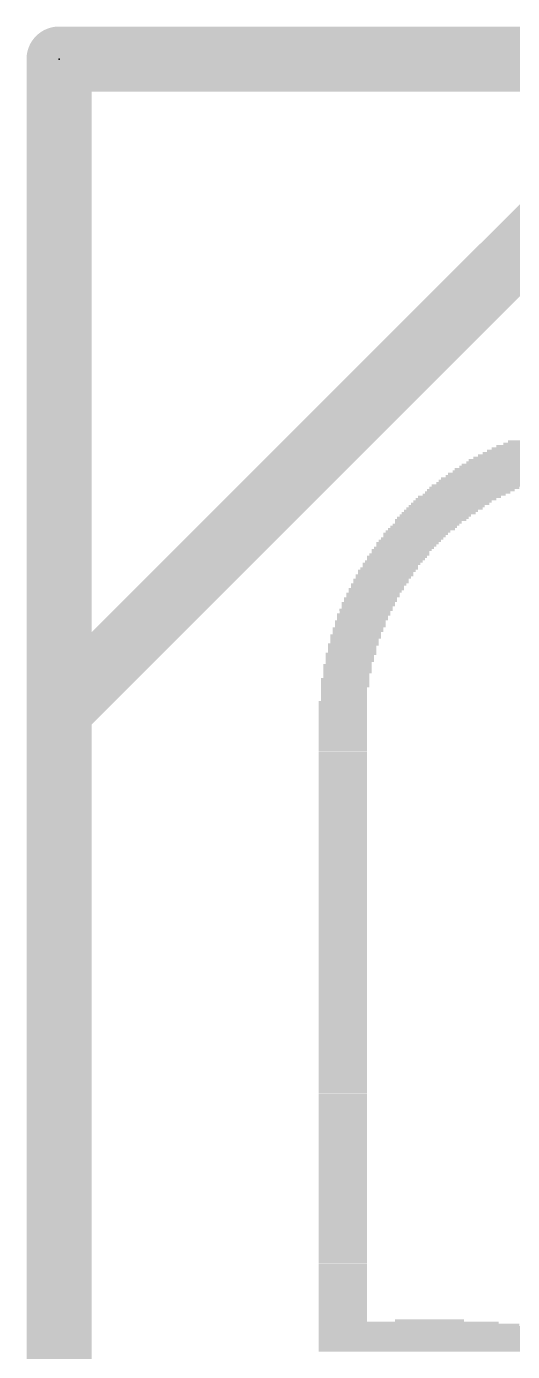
# Model space of a CAD drawing. Extents: x -16 to 95, y -11 to 53.
# Drawn here: x -0.13 to 1.77, y 48.3 to 53.47 of the extents above; entities that cross this region are included whole.
import ezdxf

# ---------------------------------------------------------------- set-up
doc = ezdxf.new("R2010")
doc.units = 0
for name, color, linetype in [('1', 12, 'CONTINUOUS'), ('16', 132, 'CONTINUOUS'), ('20', 53, 'CONTINUOUS'), ('21', 41, 'CONTINUOUS'), ('23', 53, 'CONTINUOUS'), ('51', 53, 'CONTINUOUS')]:
    doc.layers.add(name, color=color, linetype=linetype)

# ---------------------------------------------------------------- blocks, each defined once
blk = doc.blocks.new('RECT')
blk.add_solid([(-0.5, -0.5), (0.5, -0.5), (-0.5, 0.5), (0.5, 0.5)])

msp = doc.modelspace()

# ---------------------------------------------------------------- linework, layer by layer
at = {"layer": '1', "const_width": 0.254}
for points in [[(0, 53.34), (0, 0)], [(59.69, 53.34), (0, 53.34)]]:
    msp.add_lwpolyline(points, dxfattribs=at)
at = {"layer": '1', "const_width": 0.127}
for points in [[(0.0635, 53.34, 1), (-0.0635, 53.34)], [(0, 53.4035, 1), (0, 53.2765)]]:
    msp.add_lwpolyline(points, format="xyb", dxfattribs=at)
at = {"layer": '16', "const_width": 0.254}
for points in [[(0, 53.34), (0, 0)], [(59.69, 53.34), (0, 53.34)]]:
    msp.add_lwpolyline(points, dxfattribs=at)
at = {"layer": '16', "const_width": 0.127}
for points in [[(0.0635, 53.34, 1), (-0.0635, 53.34)], [(0, 53.4035, 1), (0, 53.2765)]]:
    msp.add_lwpolyline(points, format="xyb", dxfattribs=at)
at = {"layer": '20', "const_width": 0.2032}
for points in [[(0, 50.8), (2.54, 53.34)], [(0, 2.54), (0, 50.8)]]:
    msp.add_lwpolyline(points, dxfattribs=at)
at = {"layer": '20', "const_width": 0.1016}
for points in [[(0.0508, 50.8, 1), (-0.0508, 50.8)], [(-0.0359, 50.8359, 1), (0.0359, 50.7641)]]:
    msp.add_lwpolyline(points, format="xyb", dxfattribs=at)
at = {"layer": '23'}
msp.add_point((0, 53.34), dxfattribs=at)
at = {"layer": '51', "const_width": 0.254}
for points in [[(2.54, 53.34), (0, 50.8)], [(0, 50.8), (0, 43.84)]]:
    msp.add_lwpolyline(points, dxfattribs=at)
at = {"layer": '51', "const_width": 0.127}
for points in [[(0.0635, 50.8, 1), (-0.0635, 50.8)], [(-0.0449, 50.8449, 1), (0.0449, 50.7551)]]:
    msp.add_lwpolyline(points, format="xyb", dxfattribs=at)

# ---------------------------------------------------------------- block references
at = {"layer": '21'}
for p, xscale, yscale in [((4.8224, 51.8405), 6.1839, 0.0089), ((4.8224, 51.8494), 6.1478, 0.0089), ((4.8224, 51.7865), 6.4176, 0.0091), ((4.8224, 51.7956), 6.3815, 0.0089), ((4.8224, 51.8044), 6.3454, 0.0089), ((4.8223, 51.8135), 6.3096, 0.0091), ((4.8223, 51.8225), 6.2735, 0.0089), ((4.8224, 51.8315), 6.2377, 0.0091), ((1.7666, 51.7326), 0.4674, 0.0089), ((1.7979, 51.7416), 0.5123, 0.0091), ((4.8224, 51.7506), 6.5253, 0.0089), ((4.8223, 51.7595), 6.5072, 0.0089), ((4.8224, 51.7685), 6.4714, 0.0091), ((4.8223, 51.7775), 6.4534, 0.0089), ((1.6542, 51.6876), 0.3686, 0.0089), ((1.6721, 51.6966), 0.3866, 0.0091), ((1.6901, 51.7056), 0.4044, 0.0089), ((1.7172, 51.7147), 0.4224, 0.0091), ((1.7395, 51.7237), 0.4493, 0.0089), ((1.5598, 51.6338), 0.3236, 0.0089), ((1.5778, 51.6426), 0.3236, 0.0089), ((1.5912, 51.6517), 0.3325, 0.0091), ((1.6046, 51.6607), 0.3416, 0.0089), ((1.6182, 51.6697), 0.3505, 0.0091), ((1.6361, 51.6787), 0.3686, 0.0089), ((1.4879, 51.5798), 0.2875, 0.0091), ((1.5014, 51.5888), 0.2967, 0.0089), ((1.5103, 51.5978), 0.2967, 0.0091), ((1.5239, 51.6068), 0.3056, 0.0089), ((1.5328, 51.6157), 0.3056, 0.0089), ((1.5464, 51.6247), 0.3145, 0.0091), ((1.4295, 51.5258), 0.2606, 0.0089), ((1.4474, 51.5438), 0.2786, 0.0089), ((1.4384, 51.5348), 0.2606, 0.0091), ((1.4563, 51.5529), 0.2786, 0.0091), ((1.4655, 51.5619), 0.2786, 0.0089), ((1.4789, 51.5708), 0.2878, 0.0089), ((1.389, 51.49), 0.2517, 0.0089), ((1.3846, 51.481), 0.2428, 0.0091), ((1.3979, 51.4989), 0.2517, 0.0089), ((1.4115, 51.5079), 0.2606, 0.0091), ((1.4204, 51.5169), 0.2606, 0.0089), ((1.335, 51.427), 0.2337, 0.0089), ((1.3442, 51.436), 0.2337, 0.0091), ((1.3575, 51.4539), 0.2426, 0.0089), ((1.3531, 51.445), 0.2337, 0.0089), ((1.3665, 51.4629), 0.2428, 0.0091), ((1.3755, 51.472), 0.2426, 0.0089), ((1.2946, 51.373), 0.2245, 0.0091), ((1.3037, 51.382), 0.2248, 0.0089), ((1.3125, 51.3911), 0.2248, 0.0091), ((1.317, 51.4001), 0.2337, 0.0089), ((1.3261, 51.409), 0.2337, 0.0089), ((1.3306, 51.418), 0.2248, 0.0091), ((1.2631, 51.3192), 0.2159, 0.0091), ((1.2676, 51.3282), 0.2248, 0.0089), ((1.2767, 51.3461), 0.2248, 0.0091), ((1.2722, 51.3371), 0.2156, 0.0089), ((1.2856, 51.3551), 0.2248, 0.0089), ((1.2902, 51.364), 0.2156, 0.0089), ((1.2362, 51.2742), 0.2159, 0.0091), ((1.2452, 51.2921), 0.2156, 0.0089), ((1.2408, 51.2832), 0.2068, 0.0089), ((1.2541, 51.3102), 0.2156, 0.0089), ((1.2541, 51.3011), 0.2156, 0.0091), ((1.2047, 51.2202), 0.2068, 0.0089), ((1.2137, 51.2383), 0.2065, 0.0089), ((1.2137, 51.2293), 0.2065, 0.0091), ((1.2228, 51.2562), 0.2068, 0.0091), ((1.2228, 51.2472), 0.2068, 0.0089), ((1.2316, 51.2652), 0.2068, 0.0089), ((1.1822, 51.1664), 0.1979, 0.0089), ((1.1867, 51.1753), 0.2068, 0.0089), ((1.1958, 51.1933), 0.2068, 0.0089), ((1.1913, 51.1843), 0.1976, 0.0091), ((1.2047, 51.2114), 0.2068, 0.0089), ((1.2003, 51.2023), 0.1979, 0.0091), ((1.1643, 51.1214), 0.1976, 0.0089), ((1.1732, 51.1484), 0.1976, 0.0089), ((1.1732, 51.1393), 0.1976, 0.0091), ((1.1732, 51.1303), 0.1976, 0.0089), ((1.1822, 51.1574), 0.1979, 0.0091), ((1.1553, 51.0945), 0.1979, 0.0089), ((1.1553, 51.0855), 0.1979, 0.0091), ((1.1507, 51.0765), 0.1887, 0.0089), ((1.1507, 51.0675), 0.1887, 0.0091), ((1.1643, 51.1124), 0.1976, 0.0091), ((1.1599, 51.1034), 0.1887, 0.0089), ((1.1373, 51.0225), 0.1979, 0.0091), ((1.1328, 51.0135), 0.189, 0.0089), ((1.1463, 51.0584), 0.1976, 0.0089), ((1.1419, 51.0496), 0.1887, 0.0089), ((1.1419, 51.0405), 0.1887, 0.0091), ((1.1419, 51.0315), 0.1887, 0.0089), ((1.1238, 50.9777), 0.1887, 0.0089), ((1.1238, 50.9687), 0.1887, 0.0091), ((1.1238, 50.9596), 0.1887, 0.0089), ((1.1328, 51.0046), 0.189, 0.0089), ((1.1328, 50.9956), 0.189, 0.0091), ((1.1283, 50.9866), 0.1798, 0.0089), ((1.1149, 50.9237), 0.1887, 0.0091), ((1.1149, 50.9147), 0.1887, 0.0089), ((1.1238, 50.9506), 0.1887, 0.0091), ((1.1194, 50.9416), 0.1798, 0.0089), ((1.1194, 50.9327), 0.1798, 0.0089), ((1.1149, 50.9057), 0.1887, 0.0091), ((1.1149, 50.8966), 0.1887, 0.0089), ((1.1104, 50.8878), 0.1796, 0.0089), ((1.1104, 50.8787), 0.1796, 0.0091), ((1.1104, 50.8697), 0.1796, 0.0089), ((1.1104, 50.8608), 0.1796, 0.0089), ((1.1058, 50.8338), 0.1887, 0.0091), ((1.1058, 50.8248), 0.1887, 0.0089), ((1.1058, 50.8159), 0.1887, 0.0089), ((1.1058, 50.8069), 0.1887, 0.0091), ((1.1104, 50.8518), 0.1796, 0.0091), ((1.1104, 50.8428), 0.1796, 0.0089), ((1.1058, 50.7978), 0.1887, 0.0089), ((1.1058, 50.7888), 0.1887, 0.0091), ((1.1058, 50.7798), 0.1887, 0.0089), ((1.1058, 50.7709), 0.1887, 0.0089), ((1.1058, 50.7619), 0.1887, 0.0091), ((1.1058, 50.7529), 0.1887, 0.0089), ((1.1058, 50.744), 0.1887, 0.0089), ((1.1058, 50.735), 0.1887, 0.0091), ((1.1058, 50.726), 0.1887, 0.0089), ((1.1058, 50.7169), 0.1887, 0.0091), ((1.1058, 50.7079), 0.1887, 0.0089), ((1.1058, 50.699), 0.1887, 0.0089), ((1.1058, 50.69), 0.1887, 0.0091), ((1.1058, 50.681), 0.1887, 0.0089), ((1.1058, 50.672), 0.1887, 0.0091), ((1.1058, 50.663), 0.1887, 0.0089), ((1.1058, 50.6541), 0.1887, 0.0089), ((1.1058, 50.6451), 0.1887, 0.0091), ((1.1058, 50.636), 0.1887, 0.0089), ((1.1058, 50.627), 0.1887, 0.0091), ((1.1058, 50.618), 0.1887, 0.0089), ((1.1058, 50.6091), 0.1887, 0.0089), ((1.1058, 50.6001), 0.1887, 0.0091), ((1.1058, 50.5911), 0.1887, 0.0089), ((1.1058, 50.5822), 0.1887, 0.0089), ((1.1058, 50.5732), 0.1887, 0.0091), ((1.1058, 50.5642), 0.1887, 0.0089), ((1.1058, 50.5551), 0.1887, 0.0091), ((1.1058, 50.5461), 0.1887, 0.0089), ((1.1058, 50.5372), 0.1887, 0.0089), ((1.1058, 50.5282), 0.1887, 0.0091), ((1.1058, 50.5192), 0.1887, 0.0089), ((1.1058, 50.5102), 0.1887, 0.0091), ((1.1058, 50.5012), 0.1887, 0.0089), ((1.1058, 50.4923), 0.1887, 0.0089), ((1.1058, 50.4833), 0.1887, 0.0091), ((1.1058, 50.4742), 0.1887, 0.0089), ((1.1058, 50.4654), 0.1887, 0.0089), ((1.1058, 50.4563), 0.1887, 0.0091), ((1.1058, 50.4473), 0.1887, 0.0089), ((1.1058, 50.4383), 0.1887, 0.0091), ((1.1058, 50.4293), 0.1887, 0.0089), ((1.1058, 50.4204), 0.1887, 0.0089), ((1.1058, 50.4114), 0.1887, 0.0091), ((1.1058, 50.4024), 0.1887, 0.0089), ((1.1058, 50.3933), 0.1887, 0.0091), ((1.1058, 50.3843), 0.1887, 0.0089), ((1.1058, 50.3754), 0.1887, 0.0089), ((1.1058, 50.3664), 0.1887, 0.0091), ((1.1058, 50.3574), 0.1887, 0.0089), ((1.1058, 50.3485), 0.1887, 0.0089), ((1.1058, 50.3395), 0.1887, 0.0091), ((1.1058, 50.3305), 0.1887, 0.0089), ((1.1058, 50.3215), 0.1887, 0.0091), ((1.1058, 50.3124), 0.1887, 0.0089), ((1.1058, 50.3036), 0.1887, 0.0089), ((1.1058, 50.2945), 0.1887, 0.0091), ((1.1058, 50.2855), 0.1887, 0.0089), ((1.1058, 50.2765), 0.1887, 0.0091), ((1.1058, 50.2675), 0.1887, 0.0089), ((1.1058, 50.2586), 0.1887, 0.0089), ((1.1058, 50.2496), 0.1887, 0.0091), ((1.1058, 50.2406), 0.1887, 0.0089), ((1.1058, 50.2317), 0.1887, 0.0089), ((1.1058, 50.2227), 0.1887, 0.0091), ((1.1058, 50.2136), 0.1887, 0.0089), ((1.1058, 50.2046), 0.1887, 0.0091), ((1.1058, 50.1956), 0.1887, 0.0089), ((1.1058, 50.1867), 0.1887, 0.0089), ((1.1058, 50.1777), 0.1887, 0.0091), ((1.1058, 50.1687), 0.1887, 0.0089), ((1.1058, 50.1597), 0.1887, 0.0091), ((1.1058, 50.1506), 0.1887, 0.0089), ((1.1058, 50.1418), 0.1887, 0.0089), ((1.1058, 50.1327), 0.1887, 0.0091), ((1.1058, 50.1237), 0.1887, 0.0089), ((1.1058, 50.1148), 0.1887, 0.0089), ((1.1058, 50.1058), 0.1887, 0.0091), ((1.1058, 50.0968), 0.1887, 0.0089), ((1.1058, 50.0878), 0.1887, 0.0091), ((1.1058, 50.0788), 0.1887, 0.0089), ((1.1058, 50.0699), 0.1887, 0.0089), ((1.1058, 50.0609), 0.1887, 0.0091), ((1.1058, 50.0518), 0.1887, 0.0089), ((1.1058, 50.0428), 0.1887, 0.0091), ((1.1058, 50.0338), 0.1887, 0.0089), ((1.1058, 50.0249), 0.1887, 0.0089), ((1.1058, 50.0159), 0.1887, 0.0091), ((1.1058, 50.0069), 0.1887, 0.0089), ((1.1058, 49.9979), 0.1887, 0.0091), ((1.1058, 49.9888), 0.1887, 0.0089), ((1.1058, 49.98), 0.1887, 0.0089), ((1.1058, 49.9709), 0.1887, 0.0091), ((1.1058, 49.9619), 0.1887, 0.0089), ((1.1058, 49.953), 0.1887, 0.0089), ((1.1058, 49.944), 0.1887, 0.0091), ((1.1058, 49.935), 0.1887, 0.0089), ((1.1058, 49.926), 0.1887, 0.0091), ((1.1058, 49.917), 0.1887, 0.0089), ((1.1058, 49.9081), 0.1887, 0.0089), ((1.1058, 49.8991), 0.1887, 0.0091), ((1.1058, 49.89), 0.1887, 0.0089), ((1.1058, 49.881), 0.1887, 0.0091), ((1.1058, 49.872), 0.1887, 0.0089), ((1.1058, 49.8631), 0.1887, 0.0089), ((1.1058, 49.8541), 0.1887, 0.0091), ((1.1058, 49.8451), 0.1887, 0.0089), ((1.1058, 49.8362), 0.1887, 0.0089), ((1.1058, 49.8272), 0.1887, 0.0091), ((1.1058, 49.8182), 0.1887, 0.0089), ((1.1058, 49.8091), 0.1887, 0.0091), ((1.1058, 49.8001), 0.1887, 0.0089), ((1.1058, 49.7912), 0.1887, 0.0089), ((1.1058, 49.7822), 0.1887, 0.0091), ((1.1058, 49.7732), 0.1887, 0.0089), ((1.1058, 49.7642), 0.1887, 0.0091), ((1.1058, 49.7552), 0.1887, 0.0089), ((1.1058, 49.7463), 0.1887, 0.0089), ((1.1058, 49.7373), 0.1887, 0.0091), ((1.1058, 49.7282), 0.1887, 0.0089), ((1.1058, 49.7194), 0.1887, 0.0089), ((1.1058, 49.7103), 0.1887, 0.0091), ((1.1058, 49.7013), 0.1887, 0.0089), ((1.1058, 49.6923), 0.1887, 0.0091), ((1.1058, 49.6833), 0.1887, 0.0089), ((1.1058, 49.6744), 0.1887, 0.0089), ((1.1058, 49.6654), 0.1887, 0.0091), ((1.1058, 49.6564), 0.1887, 0.0089), ((1.1058, 49.6473), 0.1887, 0.0091), ((1.1058, 49.6383), 0.1887, 0.0089), ((1.1058, 49.6294), 0.1887, 0.0089), ((1.1058, 49.6204), 0.1887, 0.0091), ((1.1058, 49.6114), 0.1887, 0.0089), ((1.1058, 49.6025), 0.1887, 0.0089), ((1.1058, 49.5935), 0.1887, 0.0091), ((1.1058, 49.5845), 0.1887, 0.0089), ((1.1058, 49.5755), 0.1887, 0.0091), ((1.1058, 49.5664), 0.1887, 0.0089), ((1.1058, 49.5576), 0.1887, 0.0089), ((1.1058, 49.5485), 0.1887, 0.0091), ((1.1058, 49.5395), 0.1887, 0.0089), ((1.1058, 49.5305), 0.1887, 0.0091), ((1.1058, 49.5215), 0.1887, 0.0089), ((1.1058, 49.5126), 0.1887, 0.0089), ((1.1058, 49.5036), 0.1887, 0.0091), ((1.1058, 49.4946), 0.1887, 0.0089), ((1.1058, 49.4857), 0.1887, 0.0089), ((1.1058, 49.4767), 0.1887, 0.0091), ((1.1058, 49.4676), 0.1887, 0.0089), ((1.1058, 49.4586), 0.1887, 0.0091), ((1.1058, 49.4496), 0.1887, 0.0089), ((1.1058, 49.4407), 0.1887, 0.0089), ((1.1058, 49.4317), 0.1887, 0.0091), ((1.1058, 49.4227), 0.1887, 0.0089), ((1.1058, 49.4137), 0.1887, 0.0091), ((1.1058, 49.4047), 0.1887, 0.0089), ((1.1058, 49.3958), 0.1887, 0.0089), ((1.1058, 49.3867), 0.1887, 0.0091), ((1.1058, 49.3777), 0.1887, 0.0089), ((1.1058, 49.3687), 0.1887, 0.0091), ((1.1058, 49.3597), 0.1887, 0.0089), ((1.1058, 49.3508), 0.1887, 0.0089), ((1.1058, 49.3418), 0.1887, 0.0091), ((1.1058, 49.3328), 0.1887, 0.0089), ((1.1058, 49.3239), 0.1887, 0.0089), ((1.1058, 49.3149), 0.1887, 0.0091), ((1.1058, 49.3058), 0.1887, 0.0089), ((1.1058, 49.2968), 0.1887, 0.0091), ((1.1058, 49.2878), 0.1887, 0.0089), ((1.1058, 49.2789), 0.1887, 0.0089), ((1.1058, 49.2699), 0.1887, 0.0091), ((1.1058, 49.2609), 0.1887, 0.0089), ((1.1058, 49.2519), 0.1887, 0.0091), ((1.1058, 49.2429), 0.1887, 0.0089), ((1.1058, 49.234), 0.1887, 0.0089), ((1.1058, 49.2249), 0.1887, 0.0091), ((1.1058, 49.2159), 0.1887, 0.0089), ((1.1058, 49.207), 0.1887, 0.0089), ((1.1058, 49.198), 0.1887, 0.0091), ((1.1058, 49.189), 0.1887, 0.0089), ((1.1058, 49.18), 0.1887, 0.0091), ((1.1058, 49.171), 0.1887, 0.0089), ((1.1058, 49.1621), 0.1887, 0.0089), ((1.1058, 49.1531), 0.1887, 0.0091), ((1.1058, 49.144), 0.1887, 0.0089), ((1.1058, 49.135), 0.1887, 0.0091), ((1.1058, 49.126), 0.1887, 0.0089), ((1.1058, 49.1171), 0.1887, 0.0089), ((1.1058, 49.1081), 0.1887, 0.0091), ((1.1058, 49.0991), 0.1887, 0.0089), ((1.1058, 49.0902), 0.1887, 0.0089), ((1.1058, 49.0812), 0.1887, 0.0091), ((1.1058, 49.0722), 0.1887, 0.0089), ((1.1058, 49.0631), 0.1887, 0.0091), ((1.1058, 49.0541), 0.1887, 0.0089), ((1.1058, 49.0452), 0.1887, 0.0089), ((1.1058, 49.0362), 0.1887, 0.0091), ((1.1058, 49.0272), 0.1887, 0.0089), ((1.1058, 49.0182), 0.1887, 0.0091), ((1.1058, 49.0092), 0.1887, 0.0089), ((1.1058, 49.0003), 0.1887, 0.0089), ((1.1058, 48.9913), 0.1887, 0.0091), ((1.1058, 48.9822), 0.1887, 0.0089), ((1.1058, 48.9734), 0.1887, 0.0089), ((1.1058, 48.9643), 0.1887, 0.0091), ((1.1058, 48.9553), 0.1887, 0.0089), ((1.1058, 48.9463), 0.1887, 0.0091), ((1.1058, 48.9373), 0.1887, 0.0089), ((1.1058, 48.9284), 0.1887, 0.0089), ((1.1058, 48.9194), 0.1887, 0.0091), ((1.1058, 48.9104), 0.1887, 0.0089), ((1.1058, 48.9014), 0.1887, 0.0091), ((1.1058, 48.8923), 0.1887, 0.0089), ((1.1058, 48.8834), 0.1887, 0.0089), ((1.1058, 48.8744), 0.1887, 0.0091), ((1.1058, 48.8654), 0.1887, 0.0089), ((1.1058, 48.8565), 0.1887, 0.0089), ((1.1058, 48.8475), 0.1887, 0.0091), ((1.1058, 48.8385), 0.1887, 0.0089), ((1.1058, 48.8295), 0.1887, 0.0091), ((1.1058, 48.8205), 0.1887, 0.0089), ((1.1058, 48.8116), 0.1887, 0.0089), ((1.1058, 48.8025), 0.1887, 0.0091), ((1.1058, 48.7935), 0.1887, 0.0089), ((1.1058, 48.7845), 0.1887, 0.0091), ((1.1058, 48.7755), 0.1887, 0.0089), ((1.1058, 48.7666), 0.1887, 0.0089), ((1.1058, 48.7576), 0.1887, 0.0091), ((1.1058, 48.7486), 0.1887, 0.0089), ((1.1058, 48.7396), 0.1887, 0.0091), ((1.1058, 48.7305), 0.1887, 0.0089), ((1.1058, 48.7216), 0.1887, 0.0089), ((1.1058, 48.7126), 0.1887, 0.0091), ((1.1058, 48.7036), 0.1887, 0.0089), ((1.1058, 48.6947), 0.1887, 0.0089), ((1.1058, 48.6857), 0.1887, 0.0091), ((1.1058, 48.6767), 0.1887, 0.0089), ((1.1058, 48.6677), 0.1887, 0.0091), ((1.1058, 48.6587), 0.1887, 0.0089), ((1.1058, 48.6498), 0.1887, 0.0089), ((1.1058, 48.6407), 0.1887, 0.0091), ((1.1058, 48.6317), 0.1887, 0.0089), ((1.1058, 48.6227), 0.1887, 0.0091), ((1.1058, 48.6137), 0.1887, 0.0089), ((1.1058, 48.6048), 0.1887, 0.0089), ((1.1058, 48.5958), 0.1887, 0.0091), ((1.1058, 48.5868), 0.1887, 0.0089), ((1.1058, 48.5779), 0.1887, 0.0089), ((1.1058, 48.5689), 0.1887, 0.0091), ((1.1058, 48.5598), 0.1887, 0.0089), ((1.1058, 48.5508), 0.1887, 0.0091), ((1.1058, 48.5418), 0.1887, 0.0089), ((1.1058, 48.5329), 0.1887, 0.0089), ((1.1058, 48.5239), 0.1887, 0.0091), ((1.1058, 48.5149), 0.1887, 0.0089), ((1.1058, 48.5059), 0.1887, 0.0091), ((1.1058, 48.4969), 0.1887, 0.0089), ((1.1058, 48.488), 0.1887, 0.0089), ((1.1058, 48.4789), 0.1887, 0.0091), ((1.1058, 48.4699), 0.1887, 0.0089), ((1.1058, 48.461), 0.1887, 0.0089), ((1.1058, 48.452), 0.1887, 0.0091), ((1.1058, 48.443), 0.1887, 0.0089), ((1.1058, 48.434), 0.1887, 0.0091), ((1.1058, 48.425), 0.1887, 0.0089), ((1.3619, 48.4161), 0.701, 0.0089), ((1.4025, 48.4071), 0.7821, 0.0091), ((1.4384, 48.398), 0.8539, 0.0089), ((1.4653, 48.389), 0.9078, 0.0091), ((1.4924, 48.38), 0.9619, 0.0089), ((1.443, 48.425), 0.2697, 0.0089), ((1.5149, 48.3711), 1.0069, 0.0089), ((1.5372, 48.3621), 1.0516, 0.0091), ((1.5552, 48.3531), 1.0876, 0.0089), ((1.5733, 48.3442), 1.1237, 0.0089), ((1.5912, 48.3352), 1.1595, 0.0091), ((1.6092, 48.3262), 1.1956, 0.0089), ((1.6271, 48.3172), 1.2314, 0.0091), ((1.6406, 48.3081), 1.2583, 0.0089)]:
    msp.add_blockref('RECT', p, dxfattribs=dict(at, xscale=xscale, yscale=yscale))

doc.saveas('drawing.dxf')
